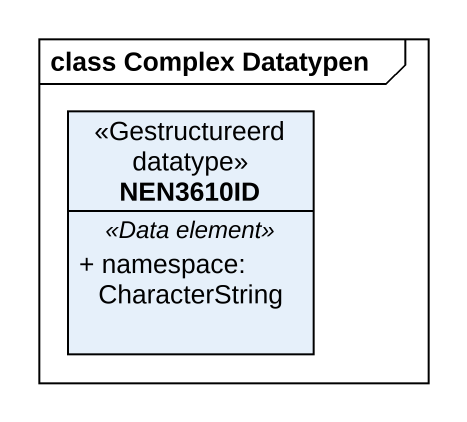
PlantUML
@startuml
mainframe class Complex Datatypen
hide circle
hide empty members
skinparam classAttributeIconSize 0
class NEN3610ID <<Gestructureerd datatype>> {
  .. <<Data element>> ..
  + namespace: CharacterString
}
@enduml
